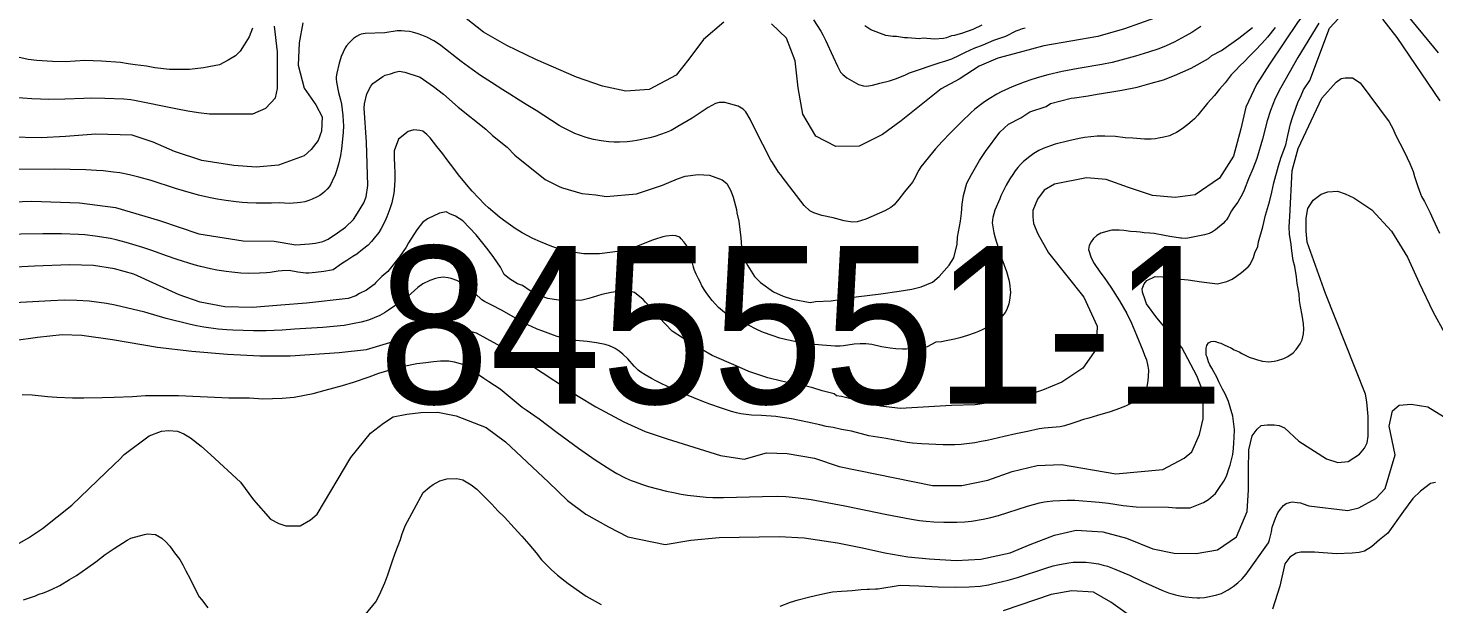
# Model space of a CAD drawing. Header units: metres. Extents: x 548946 to 557077, y 1838800 to 1845419.
# Drawn here: x 551146 to 551860, y 1844353 to 1844645 of the extents above; entities that cross this region are included whole.
import ezdxf
from ezdxf.enums import TextEntityAlignment as Align

# ---------------------------------------------------------------- set-up
doc = ezdxf.new("R2010")
doc.units = ezdxf.units.M
doc.header["$LTSCALE"] = 28
for name, color, linetype, lineweight in [('1', 7, 'Continuous', 13), ('2', 7, 'Continuous', 13), ('55', 7, 'Continuous', 35)]:
    doc.layers.add(name, color=color, linetype=linetype, lineweight=lineweight)

msp = doc.modelspace()

# ---------------------------------------------------------------- linework, layer by layer
at = {"layer": '1'}
for points in [[(551862.25, 1844663.94), (551855.69, 1844675.37), (551849.26, 1844683.94), (551844.27, 1844688.75), (551840.6, 1844691.74), (551835.74, 1844694.85), (551830.63, 1844697.58), (551828.13, 1844697.84), (551826.56, 1844697.71), (551824.59, 1844696.8), (551823.67, 1844695.24), (551821.57, 1844692.52), (551816.32, 1844682.77), (551811.08, 1844673.42), (551798.49, 1844656.56), (551791.61, 1844648.5), (551776.91, 1844626.83), (551770.41, 1844616.61), (551764.96, 1844605.08), (551762.45, 1844594.01), (551758.69, 1844580.2), (551751.52, 1844568.87)], [(551139.12, 1844486.42), (551151.26, 1844488.19), (551163.72, 1844489.47), (551173.75, 1844489.18), (551189.21, 1844486.91), (551212.12, 1844483.14), (551229.63, 1844481.09), (551247.73, 1844479.51), (551264.07, 1844478.63), (551279.53, 1844478.7), (551304.41, 1844480.35), (551318.27, 1844481.92), (551330.2, 1844485.48), (551339.32, 1844489.89), (551349.12, 1844492.82), (551361.63, 1844493.59), (551374.07, 1844490.45), (551389.74, 1844481.71), (551401.65, 1844474.09), (551425.8, 1844458.12), (551434.85, 1844452.78), (551449.1, 1844445.17), (551459.91, 1844440.3), (551470.99, 1844436.61), (551498.2, 1844428.01), (551510.1, 1844426.24), (551521.55, 1844429.48), (551531.99, 1844429.11), (551545.91, 1844426.66), (551558.46, 1844422.5), (551605.81, 1844412.79), (551620.75, 1844412.8), (551633.83, 1844415.45), (551646.31, 1844419.98), (551658.96, 1844422.98), (551671.25, 1844423.46), (551698.94, 1844418.67), (551722.77, 1844420.94), (551733.58, 1844426.72), (551737.48, 1844429.93), (551741.37, 1844438.71), (551743.31, 1844446.63), (551743.31, 1844452.19), (551743.1, 1844460.75), (551740.07, 1844468.46), (551732.5, 1844483.01), (551719.82, 1844498.04), (551714.42, 1844505.07), (551713.88, 1844507.15), (551712.53, 1844510.97), (551712.32, 1844512.78), (551713.25, 1844515.33), (551714.59, 1844517.01), (551718.94, 1844519.04), (551722.63, 1844518.85), (551730.08, 1844517.87), (551735.65, 1844517.28), (551742.5, 1844516.23), (551750.55, 1844515.32), (551755.31, 1844516.48), (551757.93, 1844517.69), (551760.2, 1844519.18), (551762.74, 1844520.99), (551766.09, 1844523.82), (551767.16, 1844525.17), (551768.89, 1844528.73), (551769.56, 1844530.95), (551771.02, 1844534.17), (551771.35, 1844536.66), (551773.54, 1844544.24), (551774.99, 1844550.22), (551776.98, 1844556.87), (551778.24, 1844561.9), (551779.23, 1844566.6), (551781.62, 1844575.13), (551782.95, 1844579.56), (551785.27, 1844585.95), (551786.27, 1844590.65), (551787.72, 1844596.62), (551788.58, 1844599.78), (551791.38, 1844607.43), (551793.11, 1844611), (551794.31, 1844613.89), (551797.45, 1844618.52), (551807.42, 1844645.09), (551814.27, 1844652.37)], [(551260.46, 1844645.21), (551258.73, 1844640.75), (551256.16, 1844636.61), (551254.07, 1844633.54), (551251.72, 1844631.04), (551248.12, 1844628.81), (551243.72, 1844626.48), (551235.59, 1844624.95), (551228.38, 1844624.14), (551226.16, 1844624.09), (551218.24, 1844624.2), (551210.85, 1844624.99), (551206.49, 1844625.91), (551200.75, 1844626.48), (551197.23, 1844627.09), (551193.31, 1844627.66), (551183.7, 1844628.4), (551175.16, 1844628.64), (551165.5, 1844627.96), (551158.79, 1844628.21), (551150.82, 1844628.72)], [(551232.97, 1844602.3), (551238.51, 1844601.67), (551260.51, 1844601.57), (551267.26, 1844604.44), (551272.09, 1844609.69), (551273.05, 1844614.46), (551273.05, 1844622.11), (551273.05, 1844633.09), (551271.66, 1844646.24)], [(551545.41, 1844649.4), (551549.09, 1844643.62), (551550.11, 1844641.75), (551551.38, 1844639.12), (551555.39, 1844630.66), (551557.51, 1844625.87), (551559.15, 1844622.87), (551560.2, 1844621.56), (551562.34, 1844619.84), (551564.66, 1844618.54), (551568.29, 1844616.6), (551570.79, 1844615.8), (551572.32, 1844615.71)], [(551630.93, 1844646.61), (551626.27, 1844644.5), (551621.08, 1844642.66), (551617.04, 1844641.43), (551615.41, 1844641.2), (551612.96, 1844640.24), (551611.46, 1844639.9), (551606.84, 1844639.5), (551601.11, 1844639.99), (551599.24, 1844639.65), (551593.06, 1844640.21), (551591.55, 1844640.24), (551587.59, 1844640.85), (551585.64, 1844640.87), (551582.13, 1844641.49), (551574.43, 1844644.26), (551571.44, 1844646.36)], [(551572.32, 1844615.71), (551575.34, 1844616.19), (551579, 1844617.17), (551583.92, 1844618.32), (551587.5, 1844619.58), (551592.08, 1844621.44), (551594.13, 1844622.41), (551609.73, 1844627.66), (551611.99, 1844628.3), (551615.55, 1844629.57), (551619.57, 1844631.4), (551622.51, 1844632.89), (551627.01, 1844634.92), (551631.53, 1844636.74), (551636.97, 1844639.05), (551643.03, 1844641.16), (551648.31, 1844643.74), (551649.75, 1844644.37), (551651.59, 1844645.04), (551652.83, 1844645.38)], [(551742.04, 1844646.01), (551737.58, 1844643.02), (551734.2, 1844641.03), (551728.52, 1844638.07), (551724.47, 1844636.23), (551720.68, 1844634.69), (551715.55, 1844632.92), (551708.98, 1844630.9), (551701.41, 1844628.84), (551697.02, 1844627.79), (551691.84, 1844626.71), (551679.83, 1844624.62), (551671.6, 1844623.07), (551664.36, 1844621.44), (551660.13, 1844620.26), (551656.24, 1844619.03), (551652.36, 1844617.69), (551646.24, 1844615.32), (551640.67, 1844612.77), (551638.43, 1844611.55), (551634.64, 1844609.32), (551632.25, 1844607.78), (551630.85, 1844606.73), (551627.33, 1844603.92), (551625.02, 1844601.93), (551620.87, 1844597.94), (551614.96, 1844591.96), (551610.76, 1844587.59), (551607.27, 1844583.77), (551605.73, 1844581.99), (551599.93, 1844574.74), (551598.82, 1844572.97), (551596.39, 1844568.09), (551595.61, 1844566.89), (551591.55, 1844561.92), (551588.76, 1844558.22)], [(551779.78, 1844645.51), (551775.9, 1844640.61), (551773.1, 1844637.39), (551769.74, 1844633.77), (551766.59, 1844630.7), (551764.2, 1844628.22), (551761.91, 1844626.05), (551759.82, 1844623.78), (551757.49, 1844621.43), (551754.47, 1844617.4), (551751.57, 1844614.12), (551749.03, 1844610.9), (551745.51, 1844607), (551740.49, 1844600.89), (551738.84, 1844599.09), (551737.77, 1844598.07), (551735.54, 1844596.22), (551732.57, 1844594.02), (551729.79, 1844592.21), (551727.53, 1844591.05), (551726.13, 1844590.52), (551723.33, 1844589.74), (551720.53, 1844589.2), (551719.13, 1844588.98), (551716.86, 1844588.76), (551713.43, 1844588.76), (551707.62, 1844589.27), (551703.62, 1844589.52), (551698.7, 1844590.12), (551693.26, 1844590.25), (551689.52, 1844590.2), (551686.22, 1844589.99), (551683.07, 1844589.65), (551680.23, 1844589.17), (551674.97, 1844587.96), (551668.16, 1844586.16), (551665.8, 1844585.42), (551662.05, 1844583.98), (551659.8, 1844582.95), (551657.2, 1844581.46), (551655.16, 1844580), (551652.03, 1844577.36), (551650.58, 1844575.94), (551649.13, 1844574.33), (551647.75, 1844572.6), (551646.52, 1844570.85), (551645.13, 1844568.66), (551643.19, 1844565.33), (551641.5, 1844561.95), (551640.56, 1844559.89), (551639.97, 1844558.43), (551637.38, 1844552.64), (551636.41, 1844548.93), (551636.11, 1844546.3), (551637, 1844541.12), (551637.58, 1844538.69), (551639.15, 1844533.68)], [(551696.89, 1844612.83), (551701.99, 1844613.72), (551709.77, 1844615.22), (551716.87, 1844617.25), (551723.11, 1844618.88), (551728.67, 1844621.05), (551737.11, 1844624.77), (551746.02, 1844629.76), (551747.69, 1844631.18), (551752.58, 1844633.88), (551761.35, 1844640.08), (551768.37, 1844645.47)], [(551834.38, 1844649.8), (551841.66, 1844640.38), (551863.49, 1844608.3)], [(551344.52, 1844642.27), (551341.64, 1844643.06), (551340.09, 1844643.38), (551337.76, 1844643.68), (551336.14, 1844643.76), (551333.82, 1844643.72), (551327.7, 1844642.84), (551317.57, 1844642.38), (551315.63, 1844642.09), (551314.68, 1844641.78), (551313.15, 1844640.93), (551311.76, 1844639.83), (551309.57, 1844637.77), (551308.22, 1844636.16), (551307.54, 1844635.12), (551306.43, 1844632.99), (551305.5, 1844630.73), (551305.08, 1844629.5), (551304.47, 1844627.33), (551303.23, 1844622.23), (551302.92, 1844620.4), (551302.9, 1844619.41), (551303.1, 1844617.67), (551304.02, 1844612.53), (551305.15, 1844608.69), (551305.57, 1844606.49), (551306.35, 1844600.86), (551306.54, 1844597.81), (551306.55, 1844595.67), (551306.39, 1844592.1), (551305.68, 1844583.8), (551305.13, 1844580.53), (551304.03, 1844575.99), (551302.92, 1844572.23), (551302.17, 1844570.14), (551301.61, 1844568.88), (551300.13, 1844565.94), (551299.32, 1844564.62), (551298.34, 1844563.38), (551297.21, 1844562.23), (551295.95, 1844561.19), (551294.55, 1844560.22), (551292.95, 1844559.28), (551290.72, 1844558.2), (551289.1, 1844557.57), (551286.95, 1844556.93), (551284.8, 1844556.55), (551283.14, 1844556.36), (551279.09, 1844556.08), (551274.36, 1844556.36), (551270.05, 1844556.24), (551262.19, 1844556.3), (551257.94, 1844556.42), (551255.08, 1844556.6), (551252.06, 1844556.89), (551246.87, 1844557.61), (551242.43, 1844558.36), (551238.17, 1844559.19), (551233.04, 1844560.37), (551225.44, 1844562.48), (551221.33, 1844563.72), (551208.95, 1844567.76), (551202.64, 1844569.48), (551197.91, 1844570.65), (551193.09, 1844571.59)], [(551588.76, 1844558.22), (551586.25, 1844555.37), (551584.69, 1844554.09), (551581.58, 1844552.32), (551571.86, 1844548.08), (551567.56, 1844546.8), (551565.18, 1844546.64), (551560.89, 1844547.33), (551555.34, 1844548.85), (551549.61, 1844550.05), (551545.45, 1844551.32), (551544.43, 1844551.83), (551543.48, 1844552.42), (551540.54, 1844555.11), (551529.46, 1844569.55), (551528.7, 1844570.71), (551527.58, 1844572.07), (551524.49, 1844576.88), (551523.75, 1844578.16), (551515.62, 1844594.01), (551513.18, 1844598.94), (551510.97, 1844602.56), (551510.33, 1844603.31), (551509.67, 1844603.97), (551507.16, 1844605.45), (551500.33, 1844607.38), (551497.37, 1844607.42), (551495.55, 1844606.87), (551491.91, 1844604.86), (551488.31, 1844602.41), (551483.68, 1844599.47), (551476.46, 1844595.12), (551473.05, 1844593.18), (551470.59, 1844592.12), (551464.77, 1844590.18), (551462.27, 1844589.52), (551455.67, 1844588.1), (551453.47, 1844587.74), (551450.7, 1844587.42), (551446.83, 1844587.19), (551444.09, 1844587.2), (551441.35, 1844587.39), (551437.53, 1844587.88), (551433.67, 1844588.6), (551429.85, 1844589.62), (551425.95, 1844590.91), (551424.06, 1844591.72), (551420.09, 1844593.61), (551417.71, 1844594.86), (551416.25, 1844595.72), (551404.46, 1844603.37), (551399.42, 1844606.35), (551395.33, 1844608.98), (551391.08, 1844611.56), (551387.59, 1844613.89), (551381.83, 1844617.5), (551376.29, 1844621.11), (551371.99, 1844624.08), (551366.34, 1844628.29), (551356.05, 1844636.35), (551354.39, 1844637.53), (551352.57, 1844638.63), (551348.9, 1844640.59), (551346.44, 1844641.64), (551344.52, 1844642.27)], [(551150.82, 1844628.72), (551146.5, 1844629.25), (551139.65, 1844630.7)], [(551124.54, 1844556.36), (551148.32, 1844557.27), (551172.54, 1844556.46), (551190.86, 1844553.97), (551213.2, 1844547.36), (551233.15, 1844540.6), (551255.66, 1844537.05), (551271.46, 1844536.96), (551282.33, 1844535.11), (551289.3, 1844535.61), (551292.32, 1844535.95), (551296.21, 1844536.7), (551298.82, 1844537.92), (551303.64, 1844541.22), (551307.59, 1844544.12), (551311.74, 1844547.96), (551313.81, 1844551.25), (551316.88, 1844556.49), (551318.08, 1844559.38), (551318.93, 1844565.29), (551318.25, 1844587.23), (551317.19, 1844604.53), (551317.25, 1844606.68), (551318.51, 1844611.72), (551320.51, 1844615.61), (551321.58, 1844616.96), (551326.66, 1844620.6), (551327.8, 1844621.34), (551330.48, 1844621.95), (551332.83, 1844622.83), (551334.91, 1844623.38), (551337.73, 1844622.78), (551345.65, 1844620.33), (551352.31, 1844615.58), (551357.35, 1844611.58), (551364.82, 1844605.09), (551378.95, 1844593.87), (551382.38, 1844590.59)], [(551788, 1844535.29), (551787.13, 1844540.45), (551786.99, 1844544.17), (551787.26, 1844549.45), (551788.49, 1844572.87), (551791.55, 1844584.08), (551803.5, 1844609.55), (551810.85, 1844617.73), (551813.3, 1844619.55), (551815.44, 1844619.85), (551819.11, 1844619.85), (551823.1, 1844617.43), (551837.7, 1844597.61), (551839.83, 1844593.77), (551841.05, 1844591.01), (551843.23, 1844586.77), (551844.66, 1844583.84), (551846.98, 1844579.32), (551848.21, 1844576.37), (551849.87, 1844572.36), (551850.66, 1844569.76), (551852.24, 1844564.75), (551853.67, 1844560.92), (551854.22, 1844559.59), (551855.7, 1844557.16), (551858.56, 1844551.4), (551859.87, 1844548.36), (551863.38, 1844541.03)], [(551139.24, 1844610.08), (551148.35, 1844609.38), (551152.75, 1844609.17), (551156.78, 1844609.08), (551165.03, 1844609.2), (551174.73, 1844609.63), (551178.82, 1844609.72), (551185.34, 1844609.64), (551195.01, 1844609.17), (551198.59, 1844608.87), (551200.51, 1844608.58), (551221.53, 1844604.29), (551227.5, 1844603.18), (551232.97, 1844602.3)], [(551382.38, 1844590.59), (551389.78, 1844584.71), (551393.62, 1844580.56), (551409.09, 1844568.27), (551416.55, 1844564.54), (551417.82, 1844564.07), (551427.63, 1844561.22), (551434.74, 1844560.51), (551440.05, 1844559.58), (551455.47, 1844561.04), (551468.74, 1844565.31), (551476.31, 1844568.63), (551480.13, 1844569.98), (551486.77, 1844570.74), (551492.61, 1844570.49), (551498.99, 1844568.16), (551501.34, 1844566.29), (551503.3, 1844562.54), (551504.59, 1844559.33), (551506.22, 1844553.09), (551506.43, 1844551.28), (551507.51, 1844547.13), (551508.48, 1844538.68), (551508.7, 1844534.11), (551508.97, 1844531.7), (551510.4, 1844527.28), (551511.95, 1844524.4), (551515.32, 1844518.97), (551518.42, 1844515.96), (551525.07, 1844511.22), (551529.91, 1844509.02), (551534.68, 1844507.43), (551543.74, 1844505.72), (551546.43, 1844506.33), (551554.34, 1844506.62), (551566.95, 1844508.68), (551579.62, 1844510.13), (551588.94, 1844511.5), (551595.25, 1844512.53), (551600.01, 1844513.68), (551605.84, 1844516.18), (551609.18, 1844519.01), (551614.33, 1844524.8), (551616.66, 1844528.43), (551618.32, 1844535.35), (551618.51, 1844539.04), (551620.02, 1844547.16), (551620.48, 1844551.19), (551620.87, 1844555.82), (551621.59, 1844560.18), (551623.31, 1844566.49), (551625.58, 1844570.73), (551629.65, 1844577.92), (551632.79, 1844582.56), (551639.94, 1844592.24), (551644.35, 1844596.42), (551650.71, 1844599.59), (551655.27, 1844602.56), (551663.51, 1844605.34), (551665.78, 1844606.82), (551676.17, 1844609.54), (551677.99, 1844609.75), (551684.89, 1844610.84), (551689.38, 1844611.66), (551696.89, 1844612.83)], [(551362.64, 1844573.78), (551359.23, 1844578.28), (551357.1, 1844581.23), (551354.06, 1844585.07), (551352.33, 1844587.17), (551350.68, 1844589.38), (551348.99, 1844591.08), (551346.9, 1844592.74), (551345.45, 1844593.17), (551342.43, 1844593.42), (551339.52, 1844592.69), (551334.58, 1844588.73), (551332.37, 1844582.79), (551332.32, 1844578.89), (551332.48, 1844575.72), (551332.69, 1844571.25), (551332.77, 1844567.97), (551332.35, 1844562.93), (551332.13, 1844561.31), (551331.1, 1844556.4), (551330.15, 1844553.4), (551328.71, 1844549.34), (551327.69, 1844546.93), (551325.8, 1844543.42), (551324.54, 1844541.38), (551322.27, 1844538.53), (551320.87, 1844536.77), (551319.08, 1844534.97), (551316.24, 1844532.75), (551313.32, 1844530.42), (551311.37, 1844529.1), (551308.4, 1844527.16), (551305.6, 1844525.44), (551301.37, 1844522.45), (551300.57, 1844522.23), (551296.63, 1844521.53), (551292.39, 1844520.98), (551289.05, 1844520.72), (551287.5, 1844520.76), (551283.51, 1844521.24), (551279.05, 1844522.02), (551275.41, 1844521.88), (551273.52, 1844521.67), (551269.43, 1844520.99), (551267.46, 1844520.8), (551264.03, 1844520.61), (551258.21, 1844520.56), (551254.52, 1844520.73), (551249.91, 1844521.12), (551247.01, 1844521.48), (551242.33, 1844522.24), (551239.09, 1844522.85), (551233.96, 1844524.04), (551230.71, 1844524.98), (551222.16, 1844527.68), (551216.74, 1844529.5), (551209.74, 1844532.06), (551204.69, 1844533.77), (551196.27, 1844536.33), (551191.22, 1844537.65), (551188.33, 1844538.25), (551180.42, 1844539.5), (551175.21, 1844540.09), (551172.02, 1844540.31), (551163.35, 1844540.65), (551153.99, 1844540.69), (551131.19, 1844540.36)], [(551193.09, 1844571.59), (551189.79, 1844572.05), (551184.52, 1844572.62), (551181.09, 1844572.92), (551175.76, 1844573.24), (551159.83, 1844573.52), (551141.04, 1844573.31)], [(551639.15, 1844533.68), (551640.39, 1844529.83), (551642.27, 1844524.76), (551643.33, 1844521.58), (551644.53, 1844517.23), (551644.9, 1844515.68), (551645.36, 1844510.84), (551644.91, 1844506.9), (551644.52, 1844505.06), (551643.55, 1844502.25), (551642.72, 1844500.76), (551641.24, 1844498.89), (551640.08, 1844497.66), (551637.87, 1844496.01), (551636.21, 1844494.83), (551633.42, 1844493.11), (551631.34, 1844492.07), (551629.15, 1844491.12), (551627.54, 1844490.44), (551623.51, 1844488.98), (551619.75, 1844487.85), (551617.04, 1844487.14), (551612.75, 1844486.25), (551610.3, 1844485.87), (551607.54, 1844485.56), (551603.03, 1844483.21), (551598.54, 1844482.65), (551592.66, 1844482.07), (551590.57, 1844482), (551587.16, 1844482.2), (551584.38, 1844482.54), (551579.89, 1844483.31), (551574.9, 1844484.42), (551571.88, 1844484.75), (551569.07, 1844484.83), (551566.03, 1844484.69), (551560.63, 1844483.78), (551558.83, 1844483.62), (551556.28, 1844483.63), (551549.81, 1844484.04), (551544.02, 1844484.54), (551541.63, 1844484.83), (551538.86, 1844485.27), (551535.81, 1844485.89), (551531.85, 1844486.8), (551528.3, 1844487.72), (551524.31, 1844488.94), (551520.04, 1844490.5), (551517.18, 1844491.77), (551511.34, 1844494.74), (551510.54, 1844495.19), (551501.01, 1844500.01), (551500.13, 1844500.71), (551497.14, 1844503.26), (551495.56, 1844504.87), (551493.85, 1844506.77), (551491.63, 1844509.61), (551490.52, 1844511.38), (551488.7, 1844514.27), (551487.77, 1844516.26), (551487, 1844517.76), (551485.72, 1844520.21), (551484.75, 1844522.6), (551484.24, 1844524.43), (551483.53, 1844527.15), (551483.02, 1844528.98), (551482.51, 1844530.82), (551480.99, 1844534.54), (551479.56, 1844536.57), (551478.17, 1844538.21), (551477.38, 1844539.02), (551475.41, 1844539.69), (551473.79, 1844539.9), (551470.44, 1844539.52), (551468.89, 1844539.14), (551464.56, 1844537.75), (551463.11, 1844537.28), (551456.81, 1844534.77), (551453.67, 1844533.51), (551448.72, 1844532.24), (551446.97, 1844531.84), (551443.34, 1844531.33), (551436.64, 1844530.56), (551432.96, 1844530.44), (551428.76, 1844530.56), (551423.08, 1844531.3), (551419.4, 1844532.08), (551414.03, 1844533.66), (551412.37, 1844534.27), (551406.71, 1844536.62), (551402.83, 1844538.27), (551397.41, 1844541.14), (551393.85, 1844543.43), (551387.89, 1844547.63), (551385.91, 1844549.2), (551380.29, 1844553.85), (551378.49, 1844555.64), (551372.03, 1844562.38), (551369.15, 1844565.75), (551365.1, 1844570.57), (551362.64, 1844573.78)], [(551751.52, 1844568.87), (551739.23, 1844560.46), (551729.11, 1844559.18), (551717.56, 1844560.21), (551705.29, 1844564.15), (551694.05, 1844568.2), (551684.07, 1844569.15), (551667.84, 1844565.86), (551662.56, 1844562.91), (551659.12, 1844558.36), (551656.83, 1844552.46), (551656.83, 1844549.28), (551657.06, 1844545.87), (551659.35, 1844540.65), (551664.74, 1844531.1), (551682.63, 1844508.44), (551689.37, 1844493.75), (551688.88, 1844482), (551682.17, 1844472.4), (551671.41, 1844465.34), (551661.61, 1844461.24), (551651.47, 1844457.88), (551639.02, 1844455.43), (551627.5, 1844453.86), (551615.47, 1844453.41), (551589.53, 1844451.9), (551579.32, 1844453.12), (551559.6, 1844458), (551557.12, 1844458.33), (551555.77, 1844459.4), (551549.8, 1844460.85), (551545.03, 1844462.45), (551539.05, 1844463.9), (551533.75, 1844464.82), (551529.05, 1844465.82), (551522.13, 1844467.47), (551512.59, 1844470.66), (551506.14, 1844473.59), (551493.92, 1844478.92), (551488.67, 1844481.99), (551484.1, 1844484.52), (551473.55, 1844491.26), (551466.95, 1844498.15), (551462.37, 1844503.44), (551459.95, 1844505.91), (551458.87, 1844507.31), (551454.5, 1844510.79), (551451.34, 1844511.65), (551448.59, 1844511.64), (551442.55, 1844510.95), (551437.79, 1844509.79), (551431.29, 1844507.83), (551427.14, 1844506.74), (551415.8, 1844506.97), (551410.49, 1844507.89), (551407, 1844509.02), (551404.11, 1844510.22), (551401.49, 1844511.76), (551397.52, 1844514.36), (551394.97, 1844515.29), (551391.01, 1844517.89), (551388.31, 1844520.03), (551386.36, 1844523.78), (551383.05, 1844528.6), (551380.16, 1844532.55)], [(551153.69, 1844390.96), (551168.57, 1844402.78), (551190.32, 1844423.7), (551192.89, 1844426.02), (551195.25, 1844428.51), (551207.95, 1844438.06), (551214.17, 1844440.39), (551217.78, 1844440.8), (551222.27, 1844440.5), (551225.48, 1844439.04), (551228.95, 1844437), (551234.3, 1844432.74), (551239.25, 1844428.43), (551254.37, 1844414.47), (551260.93, 1844405.48), (551269.51, 1844395.65), (551273.72, 1844393.48), (551277.25, 1844392.32), (551281.12, 1844392.32), (551284.66, 1844392.32), (551289.87, 1844395.32), (551293.24, 1844398.31), (551310.4, 1844427.13), (551320.34, 1844439.46), (551326.9, 1844444.46), (551331.78, 1844447.62), (551338.85, 1844449.12), (551345.92, 1844449.95), (551354.5, 1844450.12), (551363.92, 1844448.29), (551379.08, 1844442.34), (551388.89, 1844435.01), (551410.83, 1844414.59), (551420.36, 1844405.18), (551429.75, 1844398.18), (551441.24, 1844391.81), (551451.04, 1844386.79), (551469.95, 1844382.8), (551483.01, 1844385.07), (551497.46, 1844386.47), (551527.9, 1844386.88), (551540.67, 1844386.17), (551557.6, 1844383.75), (551570.31, 1844381.23), (551581.51, 1844378.55), (551593.27, 1844376.56), (551604.15, 1844375.5), (551617.82, 1844374.76), (551630.3, 1844375.42), (551645.19, 1844378.54), (551655.46, 1844382.79), (551667.84, 1844387.67), (551678.71, 1844390.07), (551692.38, 1844389.33), (551704.28, 1844386.08), (551717.71, 1844380.7), (551728.6, 1844378.49), (551739.65, 1844378.22), (551750.58, 1844380.11), (551760.2, 1844386.72), (551765.63, 1844399.64), (551766.3, 1844410.61), (551766.29, 1844420.73), (551766.54, 1844430.88), (551768.23, 1844438), (551770.68, 1844441.44), (551772.72, 1844443.26), (551775.79, 1844443.66), (551779.26, 1844443.66), (551781.91, 1844443.26), (551784.57, 1844442.04), (551791.92, 1844435.37), (551805.9, 1844426.39), (551811.75, 1844424.54), (551816.9, 1844425), (551822.75, 1844428.72), (551825.19, 1844431.82), (551826.56, 1844434.53), (551827.05, 1844437.92), (551827.05, 1844442.48), (551827.05, 1844447.81), (551826.47, 1844455.36), (551825.71, 1844459.25), (551805.34, 1844510.4), (551796.16, 1844536.5), (551795.55, 1844541.95), (551795.55, 1844548.62), (551796.47, 1844553.47), (551799.22, 1844557.72), (551803.2, 1844560.75), (551806.57, 1844561.96), (551811.47, 1844562.26), (551815.45, 1844561.05), (551819.74, 1844558.93), (551828.93, 1844552.87), (551838.99, 1844542.06), (551847.05, 1844528.76), (551853.03, 1844515.74), (551859.94, 1844501.28), (551865.94, 1844490.31)], [(551380.16, 1844532.55), (551377.33, 1844535.9), (551374.09, 1844540.11), (551367.16, 1844547.27), (551363.53, 1844549.6), (551360.64, 1844550.8), (551358.69, 1844551.8), (551355.4, 1844551.12), (551349.31, 1844548.28), (551346.77, 1844546.46), (551343.83, 1844542.76), (551339.69, 1844536.17), (551338.42, 1844533.89), (551335.02, 1844528.91), (551329.14, 1844521.51), (551326.06, 1844519.02), (551323.05, 1844515.93), (551322.25, 1844514.92), (551318.3, 1844512.02), (551314.81, 1844510.4), (551312.81, 1844509.25), (551308.99, 1844507.89), (551287.86, 1844505.48), (551274.86, 1844504.44), (551260.34, 1844503.31), (551246.28, 1844503.54), (551233.79, 1844506.02), (551223.23, 1844509.76), (551200.09, 1844520.25), (551190.3, 1844522.91), (551179.72, 1844524.57), (551167.46, 1844525), (551149.61, 1844524.28), (551133.73, 1844523.39)], [(551753.73, 1844415.06), (551755.07, 1844417.6), (551756.51, 1844421.78), (551756.92, 1844423.17), (551758.32, 1844428.58), (551758.65, 1844431.59), (551758.89, 1844434.48), (551759.05, 1844437.27), (551759.17, 1844441.3), (551758.72, 1844445.27), (551758.4, 1844448.1), (551757.03, 1844452.63), (551756.22, 1844455.5), (551754.45, 1844459.31), (551753.02, 1844461.83), (551751.27, 1844465.45), (551750.24, 1844467.82), (551748.68, 1844470.61), (551747.6, 1844472.49), (551746.66, 1844474.11), (551746, 1844475.66), (551745.26, 1844477.96), (551744.86, 1844478.97), (551744.73, 1844480.96), (551744.83, 1844482.6), (551745.06, 1844483.96), (551746.07, 1844485.23), (551747.32, 1844485.94), (551748.46, 1844486.07), (551749.61, 1844486.01), (551750.91, 1844485.49), (551752.3, 1844485.07), (551754.31, 1844484.15), (551755.53, 1844483.53), (551757.74, 1844482.63), (551759.08, 1844481.73), (551761.5, 1844480.67), (551762.92, 1844479.87), (551765.26, 1844478.7), (551766.58, 1844477.99), (551769.35, 1844477.16), (551770.84, 1844476.66), (551773.4, 1844475.99), (551776.7, 1844475.6), (551779.34, 1844475.9), (551781.1, 1844476.39), (551784.25, 1844477.32), (551786.24, 1844478.31), (551788.98, 1844480.24), (551790.51, 1844481.95), (551792.58, 1844484.76), (551793.5, 1844486.78), (551794.29, 1844489.93), (551794.41, 1844492.24), (551794.19, 1844494.98), (551793.6, 1844499.41), (551792.73, 1844503.71), (551792.28, 1844506.81), (551792, 1844510.13), (551791.02, 1844515.37), (551790.72, 1844518.87), (551789.85, 1844524.03), (551789.03, 1844527.09), (551788.36, 1844532.08), (551788, 1844535.29)], [(551143.46, 1844459.1), (551148.56, 1844458.82), (551156.2, 1844458.06), (551161.02, 1844457.65), (551169, 1844457.31), (551174.73, 1844457.38), (551183.98, 1844457.57), (551190.08, 1844457.69), (551199.42, 1844457.98), (551206.05, 1844458.54), (551215.99, 1844458.52), (551222.87, 1844458.54), (551233.83, 1844458.06), (551237.48, 1844457.9), (551248.43, 1844457.42), (551258.96, 1844457.28), (551265.61, 1844456.79), (551275.52, 1844457.15), (551281.58, 1844457.64), (551291.2, 1844459.59), (551297.33, 1844461.24), (551306.13, 1844463.67), (551311.69, 1844465.26), (551319.59, 1844468.07), (551324.64, 1844469.88), (551331.94, 1844472.14), (551336.49, 1844473.33), (551343.79, 1844474.73), (551348.4, 1844475.35), (551352.37, 1844475.8), (551355.87, 1844476.1), (551360.17, 1844476.11), (551362.9, 1844475.65), (551367.06, 1844474.4), (551371.43, 1844472.13), (551373.74, 1844470.29), (551377.9, 1844467.32)], [(551377.9, 1844467.32), (551380.48, 1844465.6), (551386.16, 1844461.94), (551397.46, 1844452.66), (551399.42, 1844451.34), (551406, 1844446.62), (551415.2, 1844439.7), (551425.94, 1844431.83), (551434.44, 1844425.82), (551442.38, 1844420.72), (551445.52, 1844418.89), (551449.61, 1844416.76), (551452.79, 1844415.42), (551454.84, 1844414.65), (551458.05, 1844413.47), (551461.51, 1844412.35), (551470.61, 1844410.01), (551474.21, 1844409.21), (551478.17, 1844408.47), (551481.36, 1844407.96), (551486.02, 1844407.35), (551490.84, 1844406.93), (551494.28, 1844406.76), (551499.58, 1844406.66), (551519.45, 1844407.24), (551526.91, 1844407.33), (551531.22, 1844407.21), (551536.24, 1844406.78), (551540.2, 1844406.29), (551544.25, 1844405.66), (551561.21, 1844402.42), (551582.64, 1844398.09), (551595.16, 1844395.75), (551599.25, 1844395.1), (551602.65, 1844394.68), (551606.44, 1844394.35), (551611.48, 1844394.11), (551618.11, 1844394.19), (551622.22, 1844394.44), (551625.59, 1844394.77), (551631.47, 1844395.72), (551635.44, 1844396.58), (551639.32, 1844397.59), (551654.09, 1844402.26), (551660.16, 1844403.94), (551662.65, 1844404.46), (551664.11, 1844404.68), (551666.89, 1844404.97), (551670.56, 1844405.2), (551674.23, 1844405.35), (551678.07, 1844405.33), (551690.43, 1844404.3), (551695.12, 1844403.8), (551702.66, 1844402.62), (551709.26, 1844401.92), (551725.61, 1844401.74), (551729.47, 1844401.41), (551732.61, 1844401.48), (551736.62, 1844401.56), (551739.2, 1844402.42), (551743.39, 1844404.24), (551745.99, 1844405.77), (551749.57, 1844408.76), (551751.2, 1844411.24), (551753.73, 1844415.06)], [(551741.54, 1844355.77), (551744.03, 1844356), (551746.51, 1844356.4), (551750.27, 1844357.26), (551752.6, 1844358.03), (551753.83, 1844358.57), (551755.97, 1844359.75), (551758.54, 1844361.49), (551760.96, 1844363.37), (551763.16, 1844365.43), (551765.11, 1844367.75), (551776.45, 1844383.75), (551777.02, 1844385.3), (551777.42, 1844387.2), (551777.93, 1844389.25), (551778.28, 1844391.64), (551779.34, 1844394.36), (551779.99, 1844396.3), (551781.18, 1844398.91), (551782.34, 1844400.65), (551784.11, 1844402.59), (551785.36, 1844403.6), (551787.15, 1844404.17), (551788.48, 1844404.45), (551790.99, 1844404.24), (551792.75, 1844403.94), (551795.86, 1844402.81), (551796.89, 1844402.43), (551816.81, 1844400.14), (551822.38, 1844401.43), (551830.94, 1844406.14), (551835.65, 1844411.28), (551840.78, 1844428.4), (551837.79, 1844442.96), (551839.5, 1844450.67), (551842.92, 1844453.67), (551848.92, 1844454.1), (551857.48, 1844452.81), (551875.46, 1844441.68)], [(551310.67, 1844338.61), (551323.05, 1844353.8), (551324.89, 1844357.23), (551327.54, 1844363.36), (551329.06, 1844367.5), (551331.41, 1844374.09), (551332.9, 1844378.47), (551335.58, 1844385.47), (551336.3, 1844387.78), (551337.9, 1844392.3), (551347.14, 1844409.21), (551350.29, 1844412.05), (551352.24, 1844413.39), (551355.64, 1844415.14), (551359.12, 1844416.15), (551364.18, 1844416.35), (551367.23, 1844415.71), (551371.48, 1844413.21), (551374.34, 1844410.93), (551378.67, 1844406.59), (551381.89, 1844403.36), (551385, 1844399.99), (551388.35, 1844396.66), (551393.29, 1844391.39), (551397.24, 1844387.13), (551400.68, 1844383.05), (551404.53, 1844378.65), (551407.28, 1844375.12), (551412.05, 1844370.21), (551415.24, 1844367.23), (551420.8, 1844363.02), (551424.73, 1844360.12), (551429.96, 1844356.62), (551437.5, 1844352.39)], [(551136.62, 1844380.51), (551146.71, 1844386.32), (551153.69, 1844390.96)], [(551190.07, 1844380.87), (551196.78, 1844385.11), (551198.66, 1844386.06), (551205.51, 1844387.95), (551206.84, 1844388.23), (551211.08, 1844387.97), (551214.27, 1844386.1), (551216.34, 1844384.22), (551218.33, 1844381.97), (551220.82, 1844378.66), (551223.44, 1844375.23), (551224.99, 1844372.44), (551226.58, 1844369.39), (551228.76, 1844365.43), (551230.89, 1844360.83), (551233.27, 1844356.27), (551234.42, 1844354.91), (551237.74, 1844350.7)], [(551144.07, 1844354.71), (551150.16, 1844356.76), (551151.57, 1844357.42), (551154.67, 1844358.52), (551158.23, 1844359.91), (551162.58, 1844362.02), (551167.44, 1844365.05), (551171.06, 1844367.07), (551176.79, 1844371.19), (551180.81, 1844374), (551185.59, 1844377.76), (551190.07, 1844380.87)], [(551528.34, 1844351.53), (551533.69, 1844353.5), (551537.53, 1844354.68), (551542.83, 1844356.03), (551546.44, 1844356.93), (551551.64, 1844358.14), (551555.04, 1844358.77), (551559.58, 1844359.17), (551562.41, 1844359.36), (551564.99, 1844359.53), (551569.53, 1844359.92), (551572.61, 1844360.15), (551573.72, 1844360.15), (551576.8, 1844360.37), (551578.05, 1844360.27), (551589.42, 1844362.18), (551598.9, 1844361.84), (551608.73, 1844361.31), (551617.49, 1844361.09), (551624.37, 1844361.26), (551630.03, 1844361.73), (551634.18, 1844362.4), (551636.97, 1844362.97), (551641.36, 1844363.98), (551644.27, 1844364.74), (551649.03, 1844366.16), (551663.3, 1844370.79), (551667.16, 1844371.95), (551669.4, 1844372.51), (551672.18, 1844373.08), (551675.03, 1844373.55), (551677.3, 1844373.8), (551680.81, 1844373.92), (551683.7, 1844373.8), (551686.6, 1844373.53), (551690.16, 1844372.96), (551692.46, 1844372.42), (551694.73, 1844371.77), (551698.14, 1844370.56), (551705.9, 1844367.34), (551712.48, 1844364.03), (551722.21, 1844359.62), (551725.64, 1844358.33), (551729.18, 1844357.28), (551731.51, 1844356.76), (551734.55, 1844356.24), (551737.67, 1844355.87), (551740.16, 1844355.74), (551741.54, 1844355.77)]]:
    msp.add_lwpolyline(points, dxfattribs=at)
at = {"layer": '2'}
for points in [[(551862.77, 1844632.65), (551843.66, 1844655.74)], [(551286, 1844647.88), (551284.1, 1844637.75), (551283.62, 1844626.27), (551286.72, 1844614.68), (551292.6, 1844606.18), (551295.71, 1844600.02), (551295.49, 1844592.76), (551293.71, 1844588.14), (551290.15, 1844583.51), (551286.6, 1844580.21), (551273.62, 1844575.59), (551262.3, 1844574.57), (551250.9, 1844575.43), (551234.61, 1844577.91), (551220.75, 1844582.56), (551209.92, 1844587.3), (551199.24, 1844590.79), (551180.89, 1844591.25), (551165.4, 1844590.13), (551153.02, 1844589.49), (551136.99, 1844589.7)], [(551499.87, 1844648.24), (551489.43, 1844639.44), (551482.07, 1844629.33), (551475.62, 1844621.23), (551461.84, 1844613.95), (551449.99, 1844613.12), (551438.14, 1844615.71), (551424.91, 1844620.31), (551404.35, 1844629.16), (551389.56, 1844636.37), (551377.75, 1844643.04), (551368.95, 1844650.04)], [(551718.63, 1844650.18), (551703.37, 1844644.76), (551689.83, 1844640.94), (551662.3, 1844636.17), (551649.85, 1844632.85), (551639.01, 1844629.85), (551629.43, 1844625.84), (551619.38, 1844619.24), (551610.28, 1844614.39), (551589.91, 1844597.99), (551580.39, 1844591.19), (551568.61, 1844585.28), (551556.71, 1844584.95), (551546.58, 1844590.28), (551539.97, 1844601.47), (551537.57, 1844614.79), (551536.01, 1844628.59), (551531.66, 1844640.03), (551523.98, 1844647.29)], [(551801.95, 1844647.64), (551791.33, 1844630.3), (551782.49, 1844614.73), (551779.88, 1844609.41), (551777.52, 1844603.38), (551775.82, 1844598.02), (551773.34, 1844588.7), (551770.49, 1844578.9), (551768.57, 1844573.71), (551766.33, 1844568.55), (551764.18, 1844562.85), (551763.26, 1844560.93), (551760.94, 1844556.81), (551758.67, 1844553.83), (551757.61, 1844552.29), (551755.93, 1844549.2), (551755.08, 1844547.79), (551754.52, 1844547.09), (551753.37, 1844546), (551749.51, 1844542.74), (551747.58, 1844541.39), (551746.99, 1844541.1), (551746.37, 1844540.83)], [(551746.37, 1844540.83), (551743.93, 1844540.15), (551735.56, 1844538.44), (551734.39, 1844538.35), (551732.35, 1844538.42), (551731.69, 1844538.48), (551726.33, 1844539.27), (551723.68, 1844539.76), (551718.46, 1844540.86), (551716.14, 1844541.09), (551713.23, 1844541.26), (551711.3, 1844541.54), (551709.48, 1844541.73), (551706.37, 1844541.87), (551703.02, 1844542.39), (551700.61, 1844542.51), (551696.82, 1844542.47), (551695.55, 1844542.23), (551691.31, 1844540.95), (551689.34, 1844539.82), (551687.53, 1844538.22), (551686.42, 1844536.59), (551685.44, 1844534.69), (551685.07, 1844532.65), (551686.36, 1844528.4), (551687.88, 1844525.59), (551690.76, 1844521.32), (551692.98, 1844518.49), (551696.43, 1844513.59), (551700.73, 1844506.6), (551704.45, 1844500.24), (551706.92, 1844495.23), (551709.5, 1844489.24), (551712.59, 1844481.41), (551713.56, 1844479.03), (551714.42, 1844476.73), (551715.09, 1844473.52), (551715.43, 1844471.46), (551715.31, 1844468.15), (551715.25, 1844466.05), (551714.69, 1844463.09), (551713.9, 1844461.21), (551711.92, 1844458.49), (551710.11, 1844456.88), (551706.59, 1844454.48), (551703.86, 1844453.07), (551698.98, 1844451.22), (551695.61, 1844450.13), (551692.53, 1844449.18), (551689.62, 1844448.45), (551685.29, 1844447.05), (551682.58, 1844446.35), (551679.12, 1844445.15), (551676.63, 1844444.27), (551672.86, 1844443.14), (551670.72, 1844442.69), (551662.5, 1844441.87), (551661.3, 1844441.75), (551659.92, 1844441.55), (551654.13, 1844440.27), (551648.19, 1844439.07), (551642.17, 1844437.64), (551633.62, 1844435.76), (551630.49, 1844435.11), (551627.31, 1844434.57), (551620.32, 1844433.67), (551617.13, 1844433.45), (551615.15, 1844433.41), (551611.21, 1844433.49), (551600.18, 1844434.01), (551595.62, 1844434.4), (551593.01, 1844434.74), (551582.18, 1844436.69), (551573.44, 1844438.09), (551571.55, 1844438.51), (551564.65, 1844440.45), (551559.51, 1844441.22), (551555.37, 1844442.34), (551551.73, 1844442.79), (551548.57, 1844443.69), (551542.34, 1844445.01), (551534.12, 1844446.63), (551529.38, 1844447.42), (551526.25, 1844447.84), (551518.86, 1844448.41), (551513.9, 1844448.57), (551508.45, 1844449.27), (551506.22, 1844449.69), (551503.77, 1844450.38), (551498.62, 1844452.06), (551492.76, 1844454.1), (551489.12, 1844455.46), (551479.92, 1844459.16), (551473.2, 1844462.18), (551465.68, 1844465.77), (551463.09, 1844467.18), (551459.79, 1844469.12), (551457.7, 1844470.42), (551456.35, 1844471.4), (551455.61, 1844472.05), (551454.31, 1844473.42)], [(551454.31, 1844473.42), (551450.98, 1844477.2), (551448.59, 1844479.51), (551446.69, 1844481.01), (551444.69, 1844482.36), (551443.6, 1844482.96), (551441.7, 1844483.78), (551439.55, 1844484.42), (551435.12, 1844485.32), (551430.45, 1844485.97), (551424.65, 1844486.52), (551421.04, 1844487.13), (551417.64, 1844487.85), (551415.07, 1844488.55), (551413.34, 1844489.13), (551407.94, 1844491.3), (551405.01, 1844492.27), (551402.14, 1844493.54), (551399.02, 1844495.02), (551386.95, 1844501.86), (551381.89, 1844504.37), (551378.2, 1844506.32), (551376.92, 1844507.15), (551376.13, 1844507.77), (551370.29, 1844513.25), (551368.3, 1844514.77), (551366.97, 1844515.56), (551364.18, 1844516.91), (551361.28, 1844517.97), (551359.79, 1844518.33), (551357.33, 1844518.61), (551354.85, 1844518.37), (551353.35, 1844518.02), (551350.41, 1844516.98), (551346.91, 1844515.25), (551344.32, 1844513.4), (551337.83, 1844507.44), (551329.51, 1844501.83), (551327.44, 1844500.52), (551325.01, 1844499.22), (551322.24, 1844497.98), (551319.3, 1844496.87), (551315.6, 1844495.85), (551312.1, 1844495.05), (551306.91, 1844494.18), (551301.47, 1844493.52), (551296.08, 1844493.05), (551281.82, 1844492.21), (551275.52, 1844491.73), (551267.28, 1844491.4), (551260.86, 1844491.35), (551250.34, 1844491.7), (551247.44, 1844491.88), (551242.92, 1844492.32), (551235.63, 1844493.28), (551232.01, 1844493.92), (551228.23, 1844494.81), (551216.63, 1844497.69), (551205.75, 1844500.8), (551190.7, 1844504.39), (551186.24, 1844505.21), (551177.47, 1844506.39), (551171.11, 1844506.81), (551164.85, 1844506.9), (551157.89, 1844506.69), (551136.54, 1844505.46)], [(551861.33, 1844414.27), (551858.76, 1844413.84), (551853.63, 1844409.99), (551849.77, 1844406.14), (551845.06, 1844399.71), (551837.16, 1844388.66), (551832.84, 1844385.24), (551828.73, 1844381.6), (551825.27, 1844379.46), (551822.46, 1844378.82), (551819, 1844378.39), (551811, 1844378.18), (551799.76, 1844379.03), (551792.84, 1844379.03), (551790.46, 1844378.39), (551787.22, 1844376.46), (551784.84, 1844373.04), (551782.24, 1844361.63), (551778.45, 1844349.92)], [(551705.79, 1844346.72), (551696.3, 1844353.57), (551687.65, 1844358.6), (551676.54, 1844359.38), (551666.01, 1844357.4), (551641.72, 1844349.11)]]:
    msp.add_lwpolyline(points, dxfattribs=at)

# ---------------------------------------------------------------- texts
at = {"layer": '55', "width": 0.95}
msp.add_text('845551-1', height=80, dxfattribs=at).set_placement((551539.09, 1844454.41), align=Align.CENTER)

doc.saveas('drawing.dxf')
